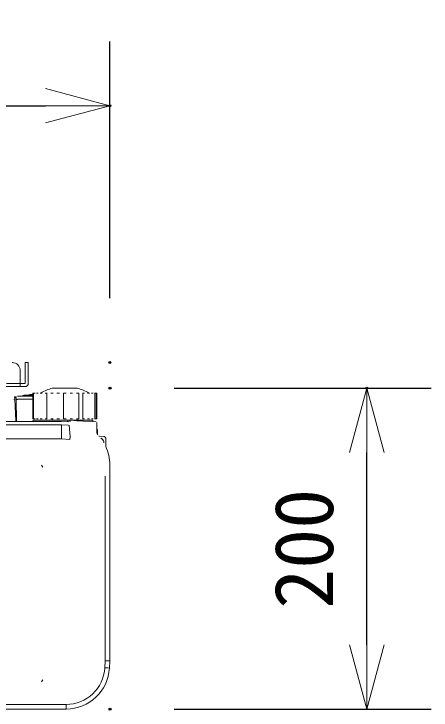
# Model space of a CAD drawing. Units: millimetres, scale not verified. Extents: x -62 to 63, y -57 to 57.
# Drawn here: x -13.67 to -0.68, y 13.15 to 34.85 of the extents above; entities that cross this region are included whole.
import ezdxf
from ezdxf.enums import TextEntityAlignment as Align

# ---------------------------------------------------------------- set-up
doc = ezdxf.new("R2010")
doc.units = ezdxf.units.MM
doc.header["$LTSCALE"] = 0.125
doc.header["$PDMODE"] = 32
doc.header["$PDSIZE"] = 0.0625
doc.linetypes.add('USER6', pattern=[5.6, 4, -1.6])
doc.layers.add('0-0_0', color=7, linetype='Continuous', lineweight=18)
doc.layers.add('0-8_S1', color=1, linetype='Continuous', lineweight=18)
doc.layers.add('0-3_DEFPOINTS', color=7, linetype='Continuous')
doc.layers.add('0-6_SUNPO', color=7, linetype='Continuous')
doc.styles.add('ＭＳ ゴシック', font='')
doc.styles.get('ＭＳ ゴシック').set_extended_font_data('MS Gothic')

# ---------------------------------------------------------------- blocks, each defined once
blk = doc.blocks.new('_OPEN30')
at = {"layer": '0-0_0'}
blk.add_line((0, 0), (-1, 0), dxfattribs=at)
blk.add_lwpolyline([(-1, 0.26795), (0, 0), (-1, -0.26795)], dxfattribs=at)
blk = doc.blocks.new('D6')
at = {"layer": '0-3_DEFPOINTS'}
for p in [(-11.6341, 19.2679), (-3.6341, 19.2679), (-11.6341, 9.268)]:
    blk.add_point(p, dxfattribs=at)
at = {"layer": '0-6_SUNPO'}
for p, q in [((-9.6341, 19.2679), (-1.6341, 19.2679)), ((-3.6341, 11.268), (-3.6341, 17.2679)), ((-9.6341, 9.268), (-1.6341, 9.268))]:
    blk.add_line(p, q, dxfattribs=at)
at = {"layer": '0-6_SUNPO', "xscale": 2, "yscale": 2}
for p, rotation in [((-3.6341, 19.2679), 90), ((-3.6341, 9.268), 270)]:
    blk.add_blockref('_OPEN30', p, dxfattribs=dict(at, rotation=rotation))
at = {"layer": '0-6_SUNPO', "style": 'ＭＳ ゴシック'}
blk.add_text('200', height=1.833, rotation=90, dxfattribs=at).set_placement((-4.1341, 12.3929), align=Align.BOTTOM_LEFT)
blk = doc.blocks.new('D4')
at = {"layer": '0-3_DEFPOINTS'}
for p in [(-11.6405, 28.0722), (-36.5391, 20.0722), (-11.6405, 20.0722)]:
    blk.add_point(p, dxfattribs=at)
at = {"layer": '0-6_SUNPO'}
for p, q in [((-36.5391, 22.0722), (-36.5391, 30.0722)), ((-11.6405, 22.0722), (-11.6405, 30.0722)), ((-34.5391, 28.0722), (-13.6405, 28.0722))]:
    blk.add_line(p, q, dxfattribs=at)
at = {"layer": '0-6_SUNPO', "xscale": 2, "yscale": 2, "rotation": 180}
blk.add_blockref('_OPEN30', (-36.5391, 28.0722), dxfattribs=at)
at = {"layer": '0-6_SUNPO', "xscale": 2, "yscale": 2}
blk.add_blockref('_OPEN30', (-11.6405, 28.0722), dxfattribs=at)
at = {"layer": '0-6_SUNPO', "style": 'ＭＳ ゴシック'}
blk.add_text('498', height=1.833, dxfattribs=at).set_placement((-25.9648, 28.5722), align=Align.BOTTOM_LEFT)

msp = doc.modelspace()

# ---------------------------------------------------------------- linework, layer by layer
at = {"layer": '0-0_0'}
for p, q in [((-13.0834, 22.2335), (-13.0834, 23.0335)), ((-13.0834, 23.0335), (-13.0761, 23.0335)), ((-13.0761, 23.0335), (-13.062, 23.0335)), ((-13.0471, 23.0335), (-13.0255, 23.0335)), ((-13.0255, 23.0335), (-13.011, 23.0335)), ((-12.9688, 23.0335), (-12.9339, 23.0335)), ((-12.9339, 23.0335), (-12.9195, 23.0335)), ((-12.8518, 23.0335), (-12.8052, 23.0335)), ((-12.8052, 23.0335), (-12.7916, 23.0335)), ((-12.7014, 23.0335), (-12.6451, 23.0335)), ((-12.6451, 23.0335), (-12.6328, 23.0335)), ((-12.5242, 23.0335), (-12.4605, 23.0335)), ((-11.7018, 23.1835), (-12.4699, 23.1835)), ((-12.4605, 23.0335), (-12.4502, 23.0335)), ((-12.33, 23.0335), (-12.3277, 23.0335)), ((-12.1259, 23.0335), (-12.1207, 23.0335)), ((-12.1207, 23.0335), (-12.051, 23.0335)), ((-12.051, 23.0335), (-12.0457, 23.0335)), ((-11.9201, 23.0335), (-11.9121, 23.0335)), ((-11.9121, 23.0335), (-11.8439, 23.0335)), ((-11.8439, 23.0335), (-11.8417, 23.0335)), ((-11.7215, 23.0335), (-11.7112, 23.0335)), ((-11.7112, 23.0335), (-11.6475, 23.0335)), ((-11.3801, 23.0335), (-11.3665, 23.0335)), ((-11.3665, 23.0335), (-11.3198, 23.0335)), ((-11.2521, 23.0335), (-11.2378, 23.0335)), ((-11.2378, 23.0335), (-11.2029, 23.0335)), ((-11.1096, 23.0335), (-11.0956, 23.0335)), ((-11.0956, 23.0335), (-11.0883, 23.0335)), ((-11.0883, 22.2335), (-11.0883, 23.0335)), ((-13.6498, 22.9123), (-13.5958, 22.9123)), ((-13.0834, 22.9335), (-13.5549, 22.9335)), ((-13.3893, 22.9481), (-13.3836, 22.9538)), ((-13.0834, 22.9685), (-13.3483, 22.9685)), ((-13.0834, 22.9835), (-13.1792, 22.9835)), ((-34.0864, 22.1507), (-12.1853, 22.1507)), ((-13.0761, 22.2335), (-13.0834, 22.2335)), ((-13.062, 22.2335), (-13.0761, 22.2335)), ((-13.0621, 22.1835), (-12.0024, 22.1835)), ((-13.0255, 22.2335), (-13.0471, 22.2335)), ((-13.011, 22.2335), (-13.0255, 22.2335)), ((-12.9339, 22.2335), (-12.9688, 22.2335)), ((-12.9195, 22.2335), (-12.9339, 22.2335)), ((-12.8052, 22.2335), (-12.8518, 22.2335)), ((-12.7916, 22.2335), (-12.8052, 22.2335)), ((-12.6451, 22.2335), (-12.7014, 22.2335)), ((-12.6328, 22.2335), (-12.6451, 22.2335)), ((-12.4605, 22.2335), (-12.5242, 22.2335)), ((-12.4912, 22.2335), (-12.4699, 22.2079)), ((-12.4699, 22.1835), (-12.4699, 22.2335)), ((-12.4502, 22.2335), (-12.4605, 22.2335)), ((-12.3277, 22.2335), (-12.33, 22.2335)), ((-12.1853, 22.1507), (-11.9584, 22.1388)), ((-12.1207, 22.2335), (-12.1259, 22.2335)), ((-12.051, 22.2335), (-12.1207, 22.2335)), ((-12.0457, 22.2335), (-12.051, 22.2335)), ((-11.2108, 22.1835), (-12.0024, 22.1835)), ((-11.9121, 22.2335), (-11.9201, 22.2335)), ((-11.8439, 22.2335), (-11.9121, 22.2335)), ((-11.8417, 22.2335), (-11.8439, 22.2335)), ((-11.7073, 22.1715), (-11.8001, 22.1764)), ((-11.7112, 22.2335), (-11.7215, 22.2335)), ((-11.6475, 22.2335), (-11.7112, 22.2335)), ((-11.1095, 22.1402), (-11.7073, 22.1715)), ((-11.7018, 22.2335), (-11.7018, 22.1835)), ((-11.3665, 22.2335), (-11.3801, 22.2335)), ((-11.3198, 22.2335), (-11.3665, 22.2335)), ((-11.2378, 22.2335), (-11.2521, 22.2335)), ((-11.2029, 22.2335), (-11.2378, 22.2335)), ((-11.2108, 22.1835), (-11.2102, 22.1454)), ((-11.0956, 22.2335), (-11.1096, 22.2335)), ((-11.0883, 22.2335), (-11.0956, 22.2335)), ((-11.0858, 22.1152), (-11.0858, 21.7684)), ((-11.0658, 21.871), (-11.0858, 21.871)), ((-11.0658, 21.7477), (-11.0658, 21.871)), ((-10.8582, 21.6759), (-11.0063, 21.6837)), ((-10.8108, 21.3716), (-10.8108, 21.626)), ((-10.6911, 20.7988), (-10.6858, 20.7988)), ((-10.6858, 20.7988), (-10.6858, 14.6835)), ((-10.6858, 14.6835), (-10.6974, 14.4628)), ((-10.6889, 14.6248), (-10.6888, 14.6253)), ((-12.0455, 13.1835), (-34.2261, 13.1835))]:
    msp.add_line(p, q, dxfattribs=at)
at = {"layer": '0-0_0', "color": 1}
for p, q in [((-13.062, 22.2335), (-13.062, 23.0335)), ((-12.6451, 22.2335), (-12.6451, 23.0335)), ((-12.1259, 22.2335), (-12.1259, 23.0335)), ((-11.6475, 22.2335), (-11.6475, 23.0335)), ((-11.5266, 22.2335), (-11.5266, 23.0335)), ((-11.1461, 22.2335), (-11.1461, 23.0335)), ((-11.1096, 22.2335), (-11.1096, 23.0335)), ((-13.6495, 22.9098), (-13.6458, 22.8387)), ((-13.6484, 22.8886), (-13.6047, 22.8886)), ((-13.6101, 22.1585), (-13.6458, 22.8387)), ((-13.6049, 22.8826), (-13.6041, 22.8352)), ((-13.6041, 22.8352), (-13.5923, 22.1585)), ((-13.5541, 22.8387), (-13.0834, 22.8387)), ((-12.1859, 22.0437), (-34.0857, 22.0437)), ((-11.9712, 22.0325), (-12.1859, 22.0438)), ((-12.1858, 21.6874), (-12.1859, 22.0437)), ((-11.9228, 21.6736), (-11.9554, 22.0316)), ((-34.0836, 21.601), (-12.1881, 21.601)), ((-12.1881, 21.601), (-12.1858, 21.6874)), ((-12.1881, 21.601), (-11.9274, 21.5873)), ((-12.1858, 21.6874), (-12.1858, 21.6874)), ((-11.9228, 21.6736), (-11.9274, 21.5873)), ((-10.8305, 20.4411), (-10.8305, 14.6873)), ((-10.8305, 14.6873), (-10.8419, 14.4704)), ((-10.7306, 14.6846), (-10.8305, 14.6873)), ((-10.7306, 14.6846), (-10.6858, 14.6835)), ((-10.7421, 14.4652), (-10.8419, 14.4704)), ((-10.7421, 14.4652), (-10.6974, 14.4628)), ((-12.0455, 13.3281), (-27.5108, 13.3281)), ((-12.0455, 13.2283), (-12.0455, 13.3281)), ((-12.0455, 13.2283), (-12.0455, 13.1835))]:
    msp.add_line(p, q, dxfattribs=at)
at = {"layer": '0-0_0'}
for points in [[(-12.3277, 23.0335), (-12.2595, 23.0335), (-12.2516, 23.0335)], [(-11.5388, 23.0335), (-11.5266, 23.0335), (-11.4702, 23.0335)], [(-11.1607, 23.0335), (-11.1461, 23.0335), (-11.1246, 23.0335)], [(-12.2516, 22.2335), (-12.2595, 22.2335), (-12.3277, 22.2335)], [(-11.4702, 22.2335), (-11.5266, 22.2335), (-11.5388, 22.2335)], [(-11.1246, 22.2335), (-11.1461, 22.2335), (-11.1607, 22.2335)]]:
    msp.add_lwpolyline(points, dxfattribs=at)
for centre, radius, start, end in [((-12.0858, 21.7335), 1.5, 104.83513, 119.92647), ((-12.0858, 21.7335), 1.5, 60.07353, 75.16487), ((-13.3483, 22.9185), 0.05, 90, 135), ((-13.1792, 22.9585), 0.025, 90, 156.4207), ((-13.0621, 22.1585), 0.025, 90, 150), ((-12.0024, 22.1685), 0.015, 0.5, 90), ((-11.1158, 21.871), 0.05, 0, 53.1298), ((-11.0408, 21.7477), 0.025, 180, 223.64447), ((-11.005, 21.7087), 0.025, 222.28225, 267), ((-12.0371, 20.7988), 1.375, 30.97409, 37.21788), ((-10.8608, 21.626), 0.05, 0, 87), ((-12.0358, 20.7988), 1.35, 0, 24.94415), ((-10.7858, 21.3716), 0.025, 180, 204.61998), ((-12.5449, 20.9188), 0.3, 207.54096, 219.85472), ((-12.0455, 14.5335), 1.35, 270, 357), ((-12.5449, 13.8981), 0.3, 140.1656, 152.45904)]:
    msp.add_arc(centre, radius, start, end, dxfattribs=at)
at = {"layer": '0-0_0', "color": 1}
msp.add_arc((-12.0455, 14.5335), 1.2053, 270, 357, dxfattribs=at)
for centre, major_axis, ratio, start_param, end_param in [((-13.6708, 22.8374), (0.025, 0.0013), 0.052264, 4.715128, 6.2831853), ((-13.5541, 22.8361), (0.05, 0.0009), 0.052328, 3.1415927, 4.7133024)]:
    msp.add_ellipse(centre, major_axis=major_axis, ratio=ratio, start_param=start_param, end_param=end_param, dxfattribs=at)
at = {"layer": '0-0_0'}
for centre, major_axis, ratio, start_param, end_param in [((-12.0022, 22.1399), (0.0014, 0.0149), 0.000383, 4.7935125, 5.7191435), ((-12.0023, 22.1615), (-0.015, -0.0001), 0.305332, 1.6542024, 3.1415927), ((-11.9208, 22.1599), (0.015, 0), 0.216711, 3.1415927, 4.8549916), ((-11.9208, 22.1288), (-0.0013, -0.0149), 0.052142, 3.1415927, 4.1981245), ((-10.9409, 21.6304), (0.0199, 0.0151), 0.031683, 3.1415927, 4.6706996), ((-10.8569, 21.5064), (0.0214, 0.0129), 0.026962, 3.1415927, 4.6675011), ((-12.9358, 14.7417), (2.2484, -0.0857), 0.999999, 0.0087436, 0.0136776)]:
    msp.add_ellipse(centre, major_axis=major_axis, ratio=ratio, start_param=start_param, end_param=end_param, dxfattribs=at)
at = {"layer": '0-8_S1'}
for p, q in [((-13.3234, 23.9835), (-13.2234, 23.9835)), ((-13.3234, 23.3335), (-13.3234, 23.9835)), ((-13.2234, 23.3335), (-13.2234, 23.9835)), ((-13.4734, 23.2335), (-13.4734, 23.7335)), ((-32.9482, 23.2335), (-13.3234, 23.2335)), ((-13.4734, 23.3335), (-13.3234, 23.3335))]:
    msp.add_line(p, q, dxfattribs=at)
at = {"layer": '0-8_S1', "linetype": 'USER6'}
msp.add_line((-32.7982, 23.3335), (-13.4734, 23.3335), dxfattribs=at)
at = {"layer": '0-8_S1'}
for centre, radius, start, end in [((-13.7234, 23.7335), 0.25, 0, 90), ((-13.3234, 23.3335), 0.1, 270, 0)]:
    msp.add_arc(centre, radius, start, end, dxfattribs=at)

# ---------------------------------------------------------------- block references
at = {"layer": '0-6_SUNPO'}
for name in ['D4', 'D6']:
    msp.add_blockref(name, (0.956, 3.9155), dxfattribs=at)

doc.saveas('drawing.dxf')
